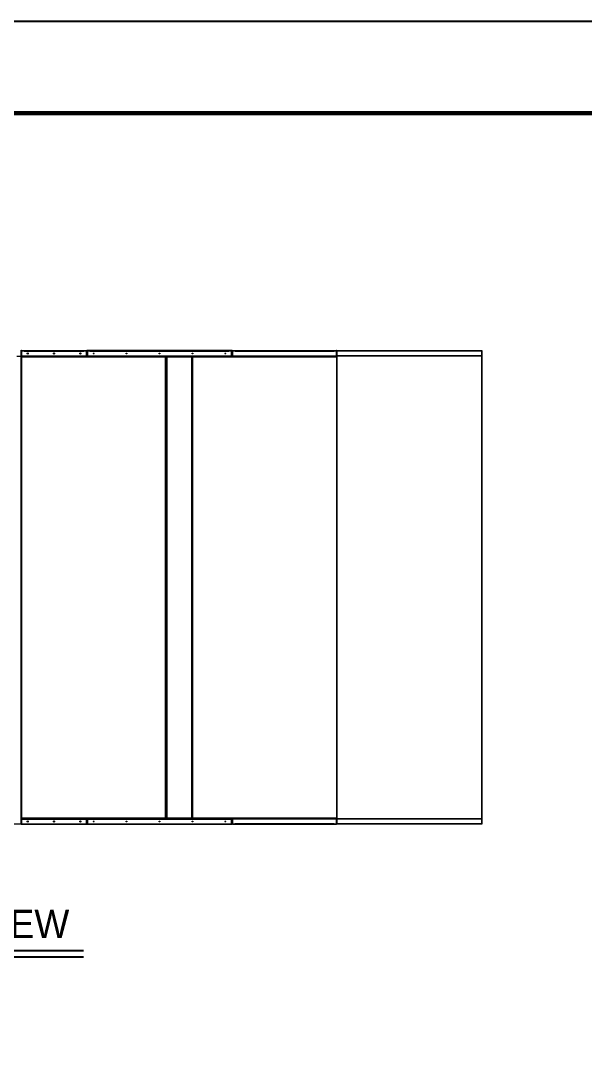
# Model space of a CAD drawing. Header units: millimetres. Extents: x -17070 to 42347, y -291348 to 30072.
# Drawn here: x 26033 to 30317, y 22094 to 30072 of the extents above; entities that cross this region are included whole.
import ezdxf
from ezdxf.enums import TextEntityAlignment as Align

# ---------------------------------------------------------------- set-up
doc = ezdxf.new("R2010")
doc.units = ezdxf.units.MM
for name, color, linetype in [('냉각탑_box', 1, 'Continuous'), ('냉각탑_form', 1, 'Continuous'), ('냉각탑_text', 3, 'Continuous')]:
    doc.layers.add(name, color=color, linetype=linetype)
doc.styles.add('돋움', font='Dotum.ttf')

# ---------------------------------------------------------------- blocks, each defined once
blk = doc.blocks.new('4')
at = {"color": 7, "lineweight": 20, "ltscale": 0.015372}
blk.add_line((26001.5, 27524.5), (26038.4, 27524.5), dxfattribs=at)
at = {"lineweight": 20}
for p, q in [((26029.8, 27568.5), (28432, 27568.5)), ((28430.5, 27568.5), (28432, 23968.5)), ((28432, 27568.5), (28433.1, 27568.5)), ((28433.1, 27568.5), (29533.1, 27568.5)), ((28433.1, 27567.3), (28433.1, 27568.5)), ((28433.1, 27565.5), (29530.1, 27565.5)), ((28433.1, 27529.5), (29530.1, 27529.5)), ((28433.1, 27526.5), (29530.1, 27526.5)), ((29530.1, 27568.5), (29530.1, 23968.5)), ((29533.1, 27568.5), (29533.1, 23968.5)), ((28432, 23968.5), (23033.3, 23968.5)), ((29530.1, 24010.5), (28433.1, 24010.5)), ((29530.1, 24007.5), (28433.1, 24007.5)), ((29530.1, 23971.5), (28433.1, 23971.5)), ((28433.1, 23968.5), (28433.1, 23969.7)), ((29533.1, 23968.5), (28433.1, 23968.5))]:
    blk.add_line(p, q, dxfattribs=at)
at = {"color": 7, "lineweight": 20, "ltscale": 0.015833}
for p, q in [((26033.1, 27529.3), (26033.1, 27567.3)), ((26033.1, 24007.7), (26033.1, 23969.7))]:
    blk.add_line(p, q, dxfattribs=at)
at = {"color": 7, "lineweight": 20, "ltscale": 0.001083}
for p, q in [((26035.1, 27567.3), (26037.7, 27567.3)), ((28433.1, 27567.3), (28430.5, 27567.3)), ((28433.1, 23969.7), (23033.3, 23969.7))]:
    blk.add_line(p, q, dxfattribs=at)
at = {"color": 7, "lineweight": 20, "ltscale": 0.00172}
blk.add_line((26035.1, 27563.1), (26035.1, 27567.3), dxfattribs=at)
at = {"color": 7, "lineweight": 20, "ltscale": 0.014667}
for p, q in [((26035.1, 27563.1), (26035.1, 27527.9)), ((26037.1, 27527.9), (26037.1, 27563.1)), ((26531.1, 27527.9), (26531.1, 27563.1)), ((26533.1, 27563.1), (26533.1, 27527.9)), ((26535.1, 27563.1), (26535.1, 27527.9)), ((26537.1, 27527.9), (26537.1, 27563.1)), ((27633.1, 27527.9), (27633.1, 27563.1)), ((27635.1, 27563.1), (27635.1, 27527.9)), ((27637.1, 27563.1), (27637.1, 27527.9)), ((27639.1, 27527.9), (27639.1, 27563.1)), ((28431.1, 27527.9), (28431.1, 27563.1)), ((28433.1, 27563.1), (28433.1, 27527.9)), ((26035.1, 23971.9), (26035.1, 24007.1)), ((26037.1, 24007.1), (26037.1, 23971.9)), ((26531.1, 24007.1), (26531.1, 23971.9)), ((26533.1, 23971.9), (26533.1, 24007.1)), ((26535.1, 23971.9), (26535.1, 24007.1)), ((26537.1, 24007.1), (26537.1, 23971.9)), ((27633.1, 24007.1), (27633.1, 23971.9)), ((27635.1, 23971.9), (27635.1, 24007.1)), ((27637.1, 23973.9), (27637.1, 24009.1)), ((27639.1, 24009.1), (27639.1, 23973.9)), ((28431.1, 24009.1), (28431.1, 23973.9)), ((28433.1, 23973.9), (28433.1, 24009.1))]:
    blk.add_line(p, q, dxfattribs=at)
at = {"color": 7, "lineweight": 20, "ltscale": 0.001387}
blk.add_line((26035.1, 27524.5), (26035.1, 27527.8), dxfattribs=at)
at = {"color": 7, "lineweight": 20, "ltscale": 0.000448698}
for p, q in [((26036.4, 27525.2), (26037.1, 27526)), ((26531.7, 27525.2), (26531.1, 27526)), ((26536.4, 27525.2), (26537.1, 27526)), ((27633.7, 27525.2), (27633.1, 27526)), ((27638.4, 27525.2), (27639.1, 27526)), ((28431.7, 27525.2), (28431.1, 27526)), ((26036.4, 24009.8), (26037.1, 24008.9)), ((26531.7, 24009.8), (26531.1, 24008.9)), ((26536.4, 24009.8), (26537.1, 24008.9)), ((27633.7, 24009.8), (27633.1, 24008.9))]:
    blk.add_line(p, q, dxfattribs=at)
at = {"color": 7, "lineweight": 20, "ltscale": 0.001002}
for p, q in [((26037.1, 27525.5), (26037.1, 27527.9)), ((26531.1, 27525.5), (26531.1, 27527.9)), ((26537.1, 27525.5), (26537.1, 27527.9)), ((27633.1, 27525.5), (27633.1, 27527.9)), ((27639.1, 27525.5), (27639.1, 27527.9)), ((28431.1, 27525.5), (28431.1, 27527.9)), ((26037.1, 24009.5), (26037.1, 24007.1)), ((26531.1, 24009.5), (26531.1, 24007.1)), ((26537.1, 24009.5), (26537.1, 24007.1)), ((27633.1, 24009.5), (27633.1, 24007.1)), ((27639.1, 24011.5), (27639.1, 24009.1)), ((28431.1, 24011.5), (28431.1, 24009.1))]:
    blk.add_line(p, q, dxfattribs=at)
at = {"color": 7, "lineweight": 20, "ltscale": 0.000375}
for p, q in [((26038, 27527.9), (26037.1, 27527.9)), ((26038, 27527.9), (26037.1, 27527.9)), ((26530.2, 27527.9), (26531.1, 27527.9)), ((26530.2, 27527.9), (26531.1, 27527.9)), ((26538, 27527.9), (26537.1, 27527.9)), ((26538, 27527.9), (26537.1, 27527.9)), ((27632.2, 27527.9), (27633.1, 27527.9)), ((27632.2, 27527.9), (27633.1, 27527.9)), ((27640, 27527.9), (27639.1, 27527.9)), ((27640, 27527.9), (27639.1, 27527.9)), ((28430.2, 27527.9), (28431.1, 27527.9)), ((28430.2, 27527.9), (28431.1, 27527.9)), ((26038, 27522.5), (26037.1, 27522.5)), ((27132.2, 27522.5), (27133.1, 27522.5)), ((27140, 27522.5), (27139.1, 27522.5)), ((27328.2, 27522.5), (27329.1, 27522.5)), ((27336, 27522.5), (27335.1, 27522.5)), ((28430.2, 27522.5), (28431.1, 27522.5)), ((27136.4, 26371.6), (27136.4, 26372.5)), ((27136.4, 26337.4), (27136.4, 26336.5)), ((27136.4, 25199.6), (27136.4, 25200.5)), ((27136.4, 25165.4), (27136.4, 25164.5)), ((26038, 24010.5), (26037.1, 24010.5)), ((26038, 24007.1), (26037.1, 24007.1)), ((26530.2, 24007.1), (26531.1, 24007.1)), ((26538, 24007.1), (26537.1, 24007.1)), ((27132.2, 24010.5), (27133.1, 24010.5)), ((27140, 24010.5), (27139.1, 24010.5)), ((27328.2, 24010.5), (27329.1, 24010.5)), ((27336, 24010.5), (27335.1, 24010.5)), ((27632.2, 24007.1), (27633.1, 24007.1)), ((27640, 24009.1), (27639.1, 24009.1)), ((28430.2, 24009.1), (28431.1, 24009.1))]:
    blk.add_line(p, q, dxfattribs=at)
at = {"color": 7, "lineweight": 20, "ltscale": 0.000873136}
blk.add_line((26037.7, 27566.4), (26037.7, 27568.5), dxfattribs=at)
at = {"color": 7, "lineweight": 20, "ltscale": 0.015146}
blk.add_line((26037.7, 27564.2), (26037.7, 27527.9), dxfattribs=at)
at = {"color": 7, "lineweight": 20, "ltscale": 4.00539e-05}
blk.add_line((26037.7, 27524.6), (26037.7, 27524.5), dxfattribs=at)
at = {"color": 7, "lineweight": 20, "ltscale": 0.007958}
for p, q in [((26038, 27564.5), (26057.1, 27564.5)), ((26511.1, 27564.5), (26530.2, 27564.5)), ((26538, 27564.5), (26557.1, 27564.5)), ((27613.1, 27564.5), (27632.2, 27564.5)), ((27640, 27564.5), (27659.1, 27564.5)), ((28411.1, 27564.5), (28430.2, 27564.5)), ((26038, 23970.5), (26057.1, 23970.5)), ((26511.1, 23970.5), (26530.2, 23970.5)), ((26538, 23970.5), (26557.1, 23970.5)), ((27613.1, 23970.5), (27632.2, 23970.5)), ((27640, 23972.5), (27659.1, 23972.5)), ((28411.1, 23972.5), (28430.2, 23972.5))]:
    blk.add_line(p, q, dxfattribs=at)
at = {"color": 7, "lineweight": 20, "ltscale": 0.01525}
for p, q in [((26038, 27564.5), (26038, 27527.9)), ((26530.2, 27527.9), (26530.2, 27564.5)), ((26538, 27564.5), (26538, 27527.9)), ((27632.2, 27527.9), (27632.2, 27564.5)), ((27640, 27564.5), (27640, 27527.9)), ((28430.2, 27527.9), (28430.2, 27564.5)), ((26038, 23970.5), (26038, 24007.1)), ((26530.2, 24007.1), (26530.2, 23970.5)), ((26538, 23970.5), (26538, 24007.1)), ((27632.2, 24007.1), (27632.2, 23970.5)), ((27640, 23972.5), (27640, 24009.1)), ((28430.2, 24009.1), (28430.2, 23972.5))]:
    blk.add_line(p, q, dxfattribs=at)
at = {"color": 7, "lineweight": 20, "ltscale": 0.205083}
for p, q in [((26038, 27527.9), (26530.2, 27527.9)), ((26038, 24007.1), (26530.2, 24007.1))]:
    blk.add_line(p, q, dxfattribs=at)
at = {"color": 7, "lineweight": 20, "ltscale": 0.006917}
for p, q in [((26038.5, 27566.5), (26055.1, 27566.5)), ((26038.5, 27564.5), (26055.1, 27564.5)), ((26513.1, 27566.5), (26529.7, 27566.5)), ((26513.1, 27564.5), (26529.7, 27564.5)), ((26555.1, 27566.5), (26538.5, 27566.5)), ((26555.1, 27564.5), (26538.5, 27564.5)), ((27615.1, 27566.5), (27631.7, 27566.5)), ((27615.1, 27564.5), (27631.7, 27564.5)), ((27640.5, 27566.5), (27657.1, 27566.5)), ((27640.5, 27564.5), (27657.1, 27564.5)), ((28413.1, 27566.5), (28429.7, 27566.5)), ((28413.1, 27564.5), (28429.7, 27564.5)), ((26038.5, 23968.5), (26055.1, 23968.5)), ((26513.1, 23968.5), (26529.7, 23968.5)), ((26555.1, 23968.5), (26538.5, 23968.5)), ((27615.1, 23968.5), (27631.7, 23968.5)), ((27640.5, 23970.5), (27657.1, 23970.5)), ((28413.1, 23970.5), (28429.7, 23970.5))]:
    blk.add_line(p, q, dxfattribs=at)
at = {"color": 7, "lineweight": 20, "ltscale": 0.204667}
for p, q in [((26038.5, 27524.5), (26529.7, 27524.5)), ((26038.5, 24010.5), (26529.7, 24010.5))]:
    blk.add_line(p, q, dxfattribs=at)
at = {"color": 7, "lineweight": 20, "ltscale": 0.000833333}
for p, q in [((26055.1, 27566.5), (26055.1, 27564.5)), ((26349, 27524.5), (26349, 27522.5)), ((26405, 27522.5), (26405, 27524.5)), ((26511.1, 27566.5), (26511.1, 27564.5)), ((26511.1, 27566.5), (26511.1, 27564.5)), ((26513.1, 27566.5), (26513.1, 27564.5)), ((26555.1, 27566.5), (26555.1, 27564.5)), ((26998.9, 27524.5), (26998.9, 27522.5)), ((27002.1, 27522.5), (27002.1, 27524.5)), ((27613.1, 27566.5), (27613.1, 27564.5)), ((27613.1, 27566.5), (27613.1, 27564.5)), ((27615.1, 27566.5), (27615.1, 27564.5)), ((27657.1, 27566.5), (27657.1, 27564.5)), ((28375.4, 27524.5), (28375.4, 27522.5)), ((28411.1, 27566.5), (28411.1, 27564.5)), ((28411.1, 27566.5), (28411.1, 27564.5)), ((28413.1, 27566.5), (28413.1, 27564.5)), ((27330.5, 27522.8), (27330.5, 27520.8)), ((27135.1, 27278.5), (27137.1, 27278.5)), ((27135.1, 27251.9), (27137.1, 27251.9)), ((27137.1, 27250.5), (27135.1, 27250.5)), ((27135.1, 27250.5), (27137.1, 27250.5)), ((27137.1, 27248.5), (27135.1, 27248.5)), ((27137.1, 27247.1), (27135.1, 27247.1)), ((27331.1, 27278.5), (27333.1, 27278.5)), ((27331.1, 27251.9), (27333.1, 27251.9)), ((27333.1, 27250.5), (27331.1, 27250.5)), ((27333.1, 27248.5), (27331.1, 27248.5)), ((27333.1, 27247.4), (27331.1, 27247.4)), ((27333.1, 27244.6), (27331.1, 27244.6)), ((27331.1, 27242.6), (27333.1, 27242.6)), ((27331.1, 27241), (27333.1, 27241)), ((27333.1, 27239.8), (27331.1, 27239.8)), ((27135.1, 26633.9), (27137.1, 26633.9)), ((27137.1, 26632.5), (27135.1, 26632.5)), ((27137.1, 26630.5), (27135.1, 26630.5)), ((27135.1, 26628.5), (27137.1, 26628.5)), ((27135.1, 26626.5), (27137.1, 26626.5)), ((27137.1, 26625.1), (27135.1, 26625.1)), ((27137.1, 26598.5), (27135.1, 26598.5)), ((27331.1, 26645.8), (27333.1, 26645.8)), ((27331.1, 26628.5), (27333.1, 26628.5)), ((27331.1, 26626.5), (27333.1, 26626.5)), ((27333.1, 26625.1), (27331.1, 26625.1)), ((27333.1, 26598.5), (27331.1, 26598.5)), ((27135.1, 26415.5), (27137.1, 26415.5)), ((27331.1, 26415.5), (27333.1, 26415.5)), ((27137.1, 26378.9), (27135.1, 26378.9)), ((27137.1, 26377.5), (27135.1, 26377.5)), ((27137.1, 26334.5), (27135.1, 26334.5)), ((27137.1, 26332.9), (27135.1, 26332.9)), ((27137.1, 26330.9), (27135.1, 26330.9)), ((27137.1, 26327.5), (27135.1, 26327.5)), ((27333.1, 26378.9), (27331.1, 26378.9)), ((27333.1, 26377.5), (27331.1, 26377.5)), ((27333.1, 26374.5), (27331.1, 26374.5)), ((27333.1, 26372.5), (27331.1, 26372.5)), ((27333.1, 26371.6), (27331.1, 26371.6)), ((27331.1, 26337.4), (27333.1, 26337.4)), ((27333.1, 26336.5), (27331.1, 26336.5)), ((27333.1, 26334.5), (27331.1, 26334.5)), ((27333.1, 26334.5), (27331.1, 26334.5)), ((27333.1, 26332.9), (27331.1, 26332.9)), ((27333.1, 26330.9), (27331.1, 26330.9)), ((27333.1, 26327.5), (27331.1, 26327.5)), ((27135.1, 26326.1), (27137.1, 26326.1)), ((27137.1, 26289.5), (27135.1, 26289.5)), ((27331.1, 26326.1), (27333.1, 26326.1)), ((27333.1, 26289.5), (27331.1, 26289.5)), ((27135.1, 26106.5), (27137.1, 26106.5)), ((27331.1, 26106.5), (27333.1, 26106.5)), ((27135.1, 26079.9), (27137.1, 26079.9)), ((27135.1, 26078.5), (27137.1, 26078.5)), ((27137.1, 26078.5), (27135.1, 26078.5)), ((27137.1, 26076.5), (27135.1, 26076.5)), ((27137.1, 26075.1), (27135.1, 26075.1)), ((27331.1, 26079.9), (27333.1, 26079.9)), ((27333.1, 26078.5), (27331.1, 26078.5)), ((27333.1, 26076.6), (27331.1, 26076.6)), ((27333.1, 26076.5), (27331.1, 26076.5)), ((27331.1, 26074.6), (27333.1, 26074.6)), ((27331.1, 26073), (27333.1, 26073)), ((27333.1, 26071.8), (27331.1, 26071.8)), ((27135.1, 25461.9), (27137.1, 25461.9)), ((27137.1, 25460.5), (27135.1, 25460.5)), ((27137.1, 25458.5), (27135.1, 25458.5)), ((27135.1, 25456.5), (27137.1, 25456.5)), ((27135.1, 25454.5), (27137.1, 25454.5)), ((27137.1, 25453.1), (27135.1, 25453.1)), ((27331.1, 25477.8), (27333.1, 25477.8)), ((27333.1, 25457.8), (27331.1, 25457.8)), ((27331.1, 25456.5), (27333.1, 25456.5)), ((27331.1, 25454.5), (27333.1, 25454.5)), ((27333.1, 25453.1), (27331.1, 25453.1)), ((27137.1, 25426.5), (27135.1, 25426.5)), ((27333.1, 25426.5), (27331.1, 25426.5)), ((27135.1, 25243.5), (27137.1, 25243.5)), ((27331.1, 25243.5), (27333.1, 25243.5)), ((27137.1, 25206.9), (27135.1, 25206.9)), ((27137.1, 25205.5), (27135.1, 25205.5)), ((27137.1, 25162.5), (27135.1, 25162.5)), ((27137.1, 25160.9), (27135.1, 25160.9)), ((27137.1, 25158.9), (27135.1, 25158.9)), ((27137.1, 25155.5), (27135.1, 25155.5)), ((27135.1, 25154.1), (27137.1, 25154.1)), ((27333.1, 25206.9), (27331.1, 25206.9)), ((27333.1, 25205.5), (27331.1, 25205.5)), ((27333.1, 25202.5), (27331.1, 25202.5)), ((27333.1, 25200.5), (27331.1, 25200.5)), ((27333.1, 25199.6), (27331.1, 25199.6)), ((27331.1, 25165.4), (27333.1, 25165.4)), ((27333.1, 25164.5), (27331.1, 25164.5)), ((27333.1, 25162.5), (27331.1, 25162.5)), ((27333.1, 25162.5), (27331.1, 25162.5)), ((27333.1, 25160.9), (27331.1, 25160.9)), ((27333.1, 25158.9), (27331.1, 25158.9)), ((27333.1, 25155.5), (27331.1, 25155.5)), ((27331.1, 25154.1), (27333.1, 25154.1)), ((27137.1, 25117.5), (27135.1, 25117.5)), ((27333.1, 25117.5), (27331.1, 25117.5)), ((27135.1, 24934.5), (27137.1, 24934.5)), ((27135.1, 24907.9), (27137.1, 24907.9)), ((27135.1, 24906.5), (27137.1, 24906.5)), ((27137.1, 24906.5), (27135.1, 24906.5)), ((27137.1, 24904.5), (27135.1, 24904.5)), ((27137.1, 24903.1), (27135.1, 24903.1)), ((27331.1, 24934.5), (27333.1, 24934.5)), ((27331.1, 24907.9), (27333.1, 24907.9)), ((27333.1, 24907.6), (27331.1, 24907.6)), ((27333.1, 24906.5), (27331.1, 24906.5)), ((27333.1, 24904.5), (27331.1, 24904.5)), ((27331.1, 24904), (27333.1, 24904)), ((27333.1, 24902.8), (27331.1, 24902.8)), ((27135.1, 24289.9), (27137.1, 24289.9)), ((27137.1, 24288.5), (27135.1, 24288.5)), ((27137.1, 24286.5), (27135.1, 24286.5)), ((27135.1, 24284.5), (27137.1, 24284.5)), ((27135.1, 24282.5), (27137.1, 24282.5)), ((27137.1, 24281.1), (27135.1, 24281.1)), ((27137.1, 24254.5), (27135.1, 24254.5)), ((27331.1, 24308.8), (27333.1, 24308.8)), ((27333.1, 24288.8), (27331.1, 24288.8)), ((27331.1, 24284.5), (27333.1, 24284.5)), ((27331.1, 24282.5), (27333.1, 24282.5)), ((27333.1, 24281.1), (27331.1, 24281.1)), ((27333.1, 24254.5), (27331.1, 24254.5)), ((27137.1, 24015.9), (27135.1, 24015.9)), ((27331.1, 24015.5), (27333.1, 24015.5)), ((26055.1, 23968.5), (26055.1, 23970.5)), ((26511.1, 23968.5), (26511.1, 23970.5)), ((26511.1, 23968.5), (26511.1, 23970.5)), ((26513.1, 23968.5), (26513.1, 23970.5)), ((26555.1, 23968.5), (26555.1, 23970.5)), ((27137.1, 24012.5), (27135.1, 24012.5)), ((27613.1, 23968.5), (27613.1, 23970.5)), ((27613.1, 23968.5), (27613.1, 23970.5)), ((27615.1, 23968.5), (27615.1, 23970.5)), ((27657.1, 23970.5), (27657.1, 23972.5)), ((28411.1, 23970.5), (28411.1, 23972.5)), ((28411.1, 23970.5), (28411.1, 23972.5)), ((28413.1, 23970.5), (28413.1, 23972.5))]:
    blk.add_line(p, q, dxfattribs=at)
at = {"color": 7, "lineweight": 20, "ltscale": 0.000834351}
blk.add_line((26055.1, 27565.3), (26057.1, 27565.3), dxfattribs=at)
at = {"color": 7, "lineweight": 20, "ltscale": 0.000834357}
blk.add_line((26055.1, 27564.5), (26057.1, 27564.5), dxfattribs=at)
at = {"color": 7, "lineweight": 20, "ltscale": 0.189167}
for p, q in [((26057.1, 27566.5), (26511.1, 27566.5)), ((26057.1, 27566.5), (26511.1, 27566.5)), ((26057.1, 27563.1), (26511.1, 27563.1)), ((26057.1, 23971.9), (26511.1, 23971.9)), ((26057.1, 23968.5), (26511.1, 23968.5))]:
    blk.add_line(p, q, dxfattribs=at)
at = {"color": 7, "lineweight": 20, "ltscale": 0.001417}
for p, q in [((26057.1, 27566.5), (26057.1, 27563.1)), ((26557.1, 27566.5), (26557.1, 27563.1)), ((27659.1, 27566.5), (27659.1, 27563.1)), ((26057.1, 23968.5), (26057.1, 23971.9)), ((26557.1, 23968.5), (26557.1, 23971.9)), ((27659.1, 23970.5), (27659.1, 23973.9))]:
    blk.add_line(p, q, dxfattribs=at)
at = {"color": 7, "lineweight": 20, "ltscale": 0.000583333}
for p, q in [((26057.1, 27564.5), (26057.1, 27563.1)), ((26511.1, 27563.1), (26511.1, 27564.5)), ((26557.1, 27564.5), (26557.1, 27563.1)), ((27613.1, 27563.1), (27613.1, 27564.5)), ((27659.1, 27564.5), (27659.1, 27563.1)), ((28411.1, 27563.1), (28411.1, 27564.5)), ((26057.1, 23970.5), (26057.1, 23971.9)), ((26511.1, 23971.9), (26511.1, 23970.5)), ((26557.1, 23970.5), (26557.1, 23971.9)), ((27613.1, 23971.9), (27613.1, 23970.5)), ((27659.1, 23972.5), (27659.1, 23973.9)), ((28411.1, 23973.9), (28411.1, 23972.5))]:
    blk.add_line(p, q, dxfattribs=at)
at = {"color": 7, "lineweight": 20, "ltscale": 0.000708333}
blk.add_line((26450.5, 27524.5), (26450.5, 27522.8), dxfattribs=at)
at = {"color": 7, "lineweight": 20, "ltscale": 0.000832315}
blk.add_line((26511.1, 27565.3), (26513.1, 27565.3), dxfattribs=at)
at = {"color": 7, "lineweight": 20, "ltscale": 0.00083231}
blk.add_line((26511.1, 27564.5), (26513.1, 27564.5), dxfattribs=at)
at = {"color": 7, "lineweight": 20, "ltscale": 0.003628}
blk.add_line((26529.7, 27524.5), (26538.4, 27524.5), dxfattribs=at)
at = {"color": 7, "lineweight": 20, "ltscale": 0.015212}
for p, q in [((26530.2, 27564.4), (26530.2, 27527.9)), ((27632.2, 27564.4), (27632.2, 27527.9)), ((28430.2, 27564.4), (28430.2, 27527.9)), ((26530.2, 23970.6), (26530.2, 24007.1)), ((27632.2, 23970.6), (27632.2, 24007.1)), ((28430.2, 23972.6), (28430.2, 24009.1))]:
    blk.add_line(p, q, dxfattribs=at)
at = {"color": 7, "lineweight": 20, "ltscale": 0.001506}
blk.add_line((26532.3, 27565.3), (26535.9, 27565.3), dxfattribs=at)
at = {"color": 7, "lineweight": 20, "ltscale": 0.459167}
blk.add_line((27636.1, 27568.5), (26534.1, 27568.5), dxfattribs=at)
at = {"color": 7, "lineweight": 20, "ltscale": 0.000374999}
for p, q in [((26538, 27561.1), (26537.1, 27561.1)), ((26538, 23973.9), (26537.1, 23973.9))]:
    blk.add_line(p, q, dxfattribs=at)
at = {"color": 7, "lineweight": 20, "ltscale": 0.000375519}
blk.add_line((26538, 27527.9), (26537.1, 27527.9), dxfattribs=at)
at = {"color": 7, "lineweight": 20, "ltscale": 0.455917}
for p, q in [((26538, 27527.9), (27632.2, 27527.9)), ((26038, 27522.5), (27132.2, 27522.5)), ((27336, 27522.5), (28430.2, 27522.5)), ((27132.2, 24010.5), (26038, 24010.5)), ((26538, 24007.1), (27632.2, 24007.1))]:
    blk.add_line(p, q, dxfattribs=at)
at = {"color": 7, "lineweight": 20, "ltscale": 0.4555}
for p, q in [((26538.5, 27524.5), (27631.7, 27524.5)), ((26038.5, 27519.1), (27131.7, 27519.1)), ((27336.5, 27519.1), (28429.7, 27519.1)), ((27131.7, 24013.9), (26038.5, 24013.9)), ((28429.7, 24013.9), (27336.5, 24013.9)), ((26538.5, 24010.5), (27631.7, 24010.5))]:
    blk.add_line(p, q, dxfattribs=at)
at = {"color": 7, "lineweight": 20, "ltscale": 0.000833847}
blk.add_line((26555.1, 27565.3), (26557.1, 27565.3), dxfattribs=at)
at = {"color": 7, "lineweight": 20, "ltscale": 0.000833853}
blk.add_line((26555.1, 27564.5), (26557.1, 27564.5), dxfattribs=at)
at = {"color": 7, "lineweight": 20, "ltscale": 0.44}
for p, q in [((26557.1, 27566.5), (27613.1, 27566.5)), ((26557.1, 27563.1), (27613.1, 27563.1)), ((26557.1, 23971.9), (27613.1, 23971.9)), ((26557.1, 23968.5), (27613.1, 23968.5))]:
    blk.add_line(p, q, dxfattribs=at)
at = {"color": 7, "lineweight": 20, "ltscale": 0.037104}
blk.add_line((26646.1, 27566.5), (26557.1, 27566.5), dxfattribs=at)
at = {"color": 7, "lineweight": 20, "ltscale": 0.004146}
blk.add_line((26646.1, 27566.5), (26656.1, 27566.5), dxfattribs=at)
at = {"color": 7, "lineweight": 20, "ltscale": 0.004167}
blk.add_line((26656.1, 27566.5), (26666.1, 27566.5), dxfattribs=at)
at = {"color": 7, "lineweight": 20, "ltscale": 0.394604}
blk.add_line((27613.1, 27566.5), (26666, 27566.5), dxfattribs=at)
at = {"color": 7, "lineweight": 20, "ltscale": 0.000414929}
for p, q in [((27328.5, 27523.5), (27328.5, 27524.5)), ((26037.1, 27521.5), (26037.1, 27522.5)), ((27133.1, 27521.5), (27133.1, 27522.5)), ((27139.1, 27521.5), (27139.1, 27522.5)), ((27329.1, 27521.5), (27329.1, 27522.5)), ((27335.1, 27521.5), (27335.1, 27522.5)), ((28431.1, 27521.5), (28431.1, 27522.5)), ((26037.1, 24011.5), (26037.1, 24010.5)), ((27133.1, 24011.5), (27133.1, 24010.5)), ((27139.1, 24011.5), (27139.1, 24010.5)), ((27329.1, 24011.5), (27329.1, 24010.5)), ((27335.1, 24011.5), (27335.1, 24010.5))]:
    blk.add_line(p, q, dxfattribs=at)
at = {"color": 7, "lineweight": 20, "ltscale": 0.000832819}
blk.add_line((27613.1, 27565.3), (27615.1, 27565.3), dxfattribs=at)
at = {"color": 7, "lineweight": 20, "ltscale": 0.000832814}
blk.add_line((27613.1, 27564.5), (27615.1, 27564.5), dxfattribs=at)
at = {"color": 7, "lineweight": 20, "ltscale": 0.000375001}
for p, q in [((27633.1, 27561.1), (27632.2, 27561.1)), ((27633.1, 23973.9), (27632.2, 23973.9))]:
    blk.add_line(p, q, dxfattribs=at)
at = {"color": 7, "lineweight": 20, "ltscale": 0.000374481}
blk.add_line((27633.1, 27527.9), (27632.2, 27527.9), dxfattribs=at)
at = {"color": 7, "lineweight": 20, "ltscale": 0.001508}
blk.add_line((27634.3, 27565.3), (27637.9, 27565.3), dxfattribs=at)
at = {"color": 7, "lineweight": 20, "ltscale": 0.32925}
for p, q in [((27640, 27527.9), (28430.2, 27527.9)), ((27640, 24009.1), (28430.2, 24009.1))]:
    blk.add_line(p, q, dxfattribs=at)
at = {"color": 7, "lineweight": 20, "ltscale": 0.328833}
blk.add_line((27640.5, 27524.5), (28429.7, 27524.5), dxfattribs=at)
at = {"color": 7, "lineweight": 20, "ltscale": 0.000833959}
blk.add_line((27657.1, 27565.3), (27659.1, 27565.3), dxfattribs=at)
at = {"color": 7, "lineweight": 20, "ltscale": 0.000833964}
blk.add_line((27657.1, 27564.5), (27659.1, 27564.5), dxfattribs=at)
at = {"color": 7, "lineweight": 20, "ltscale": 0.000832956}
blk.add_line((27658.4, 27522.5), (27658.4, 27524.5), dxfattribs=at)
at = {"color": 7, "lineweight": 20, "ltscale": 0.313333}
for p, q in [((27659.1, 27566.5), (28411.1, 27566.5)), ((27659.1, 27563.1), (28411.1, 27563.1)), ((27659.1, 23973.9), (28411.1, 23973.9)), ((27659.1, 23970.5), (28411.1, 23970.5))]:
    blk.add_line(p, q, dxfattribs=at)
at = {"color": 7, "lineweight": 20, "ltscale": 0.000832693}
blk.add_line((28411.1, 27565.3), (28413.1, 27565.3), dxfattribs=at)
at = {"color": 7, "lineweight": 20, "ltscale": 0.000832687}
blk.add_line((28411.1, 27564.5), (28413.1, 27564.5), dxfattribs=at)
at = {"color": 7, "lineweight": 20, "ltscale": 0.000872667}
blk.add_line((28430.5, 27566.4), (28430.5, 27568.5), dxfattribs=at)
at = {"color": 7, "lineweight": 20, "ltscale": 0.015148}
blk.add_line((28430.5, 27564.2), (28430.5, 27527.9), dxfattribs=at)
at = {"color": 7, "lineweight": 20, "ltscale": 0.000873628}
blk.add_line((28430.5, 27524.6), (28430.5, 27522.5), dxfattribs=at)
at = {"color": 7, "lineweight": 20, "ltscale": 0.001669}
blk.add_line((28433.1, 27567.3), (28433.1, 27563.3), dxfattribs=at)
at = {"color": 7, "lineweight": 20, "ltscale": 0.002879}
blk.add_line((28433.1, 27527.7), (28433.1, 27520.8), dxfattribs=at)
at = {"color": 7, "lineweight": 20, "ltscale": 0.000562932}
for p, q in [((26036.4, 27520.8), (26035.1, 27520.8)), ((27133.7, 27520.8), (27135.1, 27520.8)), ((27138.4, 27520.8), (27137.1, 27520.8)), ((27329.1, 27522.8), (27330.5, 27522.8)), ((27329.7, 27520.8), (27331.1, 27520.8)), ((27334.4, 27520.8), (27333.1, 27520.8)), ((28431.7, 27520.8), (28433.1, 27520.8)), ((26036.4, 24012.2), (26035.1, 24012.2)), ((27133.7, 24012.2), (27135.1, 24012.2)), ((27138.4, 24012.2), (27137.1, 24012.2)), ((27329.7, 24012.2), (27331.1, 24012.2)), ((27334.4, 24012.2), (27333.1, 24012.2)), ((28431.7, 24012.2), (28433.1, 24012.2))]:
    blk.add_line(p, q, dxfattribs=at)
at = {"color": 7, "lineweight": 20}
for p, q in [((26035.1, 24012.2), (26035.1, 27520.8)), ((26038.5, 24013.9), (26038.5, 27519.1)), ((27131.7, 24013.9), (27131.7, 27519.1)), ((27135.1, 24012.2), (27135.1, 27520.8)), ((27137.1, 27520.8), (27137.1, 24012.2)), ((27140.5, 27519.1), (27140.5, 24013.9)), ((27327.7, 27519.1), (27327.7, 24013.9)), ((27331.1, 27520.8), (27331.1, 24012.2)), ((27333.1, 27520.8), (27333.1, 24012.2)), ((27336.5, 27519.1), (27336.5, 24013.9)), ((28429.7, 27519.1), (28429.7, 24013.9)), ((28433.1, 27520.8), (28433.1, 24012.2))]:
    blk.add_line(p, q, dxfattribs=at)
at = {"color": 7, "lineweight": 20, "ltscale": 0.000502197}
for p, q in [((26036.4, 27520.8), (26037.6, 27520.8)), ((27133.7, 27520.8), (27132.5, 27520.8)), ((27138.4, 27520.8), (27139.6, 27520.8)), ((27329.1, 27522.8), (27327.9, 27522.8)), ((27329.7, 27520.8), (27328.5, 27520.8)), ((27334.4, 27520.8), (27335.6, 27520.8)), ((28431.7, 27520.8), (28430.5, 27520.8)), ((26036.4, 24012.2), (26037.6, 24012.2)), ((27133.7, 24012.2), (27132.5, 24012.2)), ((27138.4, 24012.2), (27139.6, 24012.2)), ((27329.7, 24012.2), (27328.5, 24012.2))]:
    blk.add_line(p, q, dxfattribs=at)
at = {"color": 7, "lineweight": 20, "ltscale": 0.000293404}
for p, q in [((26037.1, 27521.5), (26037.1, 27520.8)), ((27133.1, 27521.5), (27133.1, 27520.8)), ((27139.1, 27521.5), (27139.1, 27520.8)), ((27328.5, 27523.5), (27328.5, 27522.8)), ((27329.1, 27521.5), (27329.1, 27520.8)), ((27335.1, 27521.5), (27335.1, 27520.8)), ((28431.1, 27521.5), (28431.1, 27520.8)), ((26037.1, 24011.5), (26037.1, 24012.2)), ((27133.1, 24011.5), (27133.1, 24012.2)), ((27139.1, 24011.5), (27139.1, 24012.2)), ((27329.1, 24011.5), (27329.1, 24012.2)), ((27335.1, 24011.5), (27335.1, 24012.2)), ((28431.1, 24011.5), (28431.1, 24012.2))]:
    blk.add_line(p, q, dxfattribs=at)
at = {"color": 7, "lineweight": 20, "ltscale": 0.000199275}
blk.add_line((26448.8, 27522.8), (26448.5, 27522.5), dxfattribs=at)
at = {"color": 7, "lineweight": 20, "ltscale": 0.000369598}
blk.add_line((26448.7, 27523.5), (26449.2, 27522.8), dxfattribs=at)
at = {"color": 7, "lineweight": 20, "ltscale": 0.001228}
blk.add_line((26448.8, 27522.8), (26451.8, 27522.8), dxfattribs=at)
at = {"color": 7, "lineweight": 20, "ltscale": 0.000125566}
blk.add_line((26451.8, 27522.8), (26451.8, 27522.5), dxfattribs=at)
at = {"color": 7, "lineweight": 20, "ltscale": 1.86596e-06}
blk.add_line((26452.3, 27522.8), (26452.3, 27522.8), dxfattribs=at)
at = {"color": 7, "lineweight": 20, "ltscale": 0.00022498}
blk.add_line((26452.3, 27522.8), (26452.9, 27522.8), dxfattribs=at)
at = {"color": 7, "lineweight": 20, "ltscale": 0.0025}
blk.add_line((27133.1, 27521.1), (27139.1, 27521.1), dxfattribs=at)
at = {"color": 7, "lineweight": 20, "ltscale": 0.078417}
for p, q in [((27140, 27522.5), (27328.2, 27522.5)), ((27328.2, 24010.5), (27140, 24010.5))]:
    blk.add_line(p, q, dxfattribs=at)
at = {"color": 7, "lineweight": 20, "ltscale": 0.078}
for p, q in [((27140.5, 27519.1), (27327.7, 27519.1)), ((27327.7, 24013.9), (27140.5, 24013.9))]:
    blk.add_line(p, q, dxfattribs=at)
at = {"color": 7, "lineweight": 20, "ltscale": 0.014417}
for p, q in [((27269.5, 27518.9), (27234.9, 27518.9)), ((27234.9, 24014.1), (27269.5, 24014.1))]:
    blk.add_line(p, q, dxfattribs=at)
at = {"color": 7, "lineweight": 20, "ltscale": 0.001905}
blk.add_line((27335.1, 27521.5), (27330.5, 27521.5), dxfattribs=at)
at = {"color": 7, "lineweight": 20, "ltscale": 0.000414952}
blk.add_line((28432.1, 27521.5), (28431.4, 27520.8), dxfattribs=at)
at = {"color": 7, "lineweight": 20, "ltscale": 5.94511e-06}
blk.add_line((28433.1, 27519.1), (28433.1, 27519.1), dxfattribs=at)
at = {"color": 7, "lineweight": 20, "ltscale": 8.50581e-06}
blk.add_line((28433.1, 27519.1), (28433.1, 27519.1), dxfattribs=at)
at = {"color": 7, "lineweight": 20, "ltscale": 1.00793e-05}
for p, q in [((28433.1, 27519.1), (28433.1, 27519.1)), ((28433.1, 24013.8), (28433.1, 24013.9))]:
    blk.add_line(p, q, dxfattribs=at)
at = {"color": 7, "lineweight": 20, "ltscale": 0.000833717}
for p, q in [((27331.1, 27362.4), (27333.1, 27362.4)), ((27331.1, 27357.2), (27333.1, 27357.2)), ((27331.1, 27284.6), (27333.1, 27284.6)), ((27331.1, 26116.6), (27333.1, 26116.6)), ((27331.1, 24947.6), (27333.1, 24947.6)), ((27331.1, 24184.2), (27333.1, 24184.2)), ((27331.1, 24179), (27333.1, 24179))]:
    blk.add_line(p, q, dxfattribs=at)
at = {"color": 7, "lineweight": 20, "ltscale": 0.000833723}
for p, q in [((27331.1, 26593.8), (27333.1, 26593.8)), ((27331.1, 24935.6), (27333.1, 24935.6))]:
    blk.add_line(p, q, dxfattribs=at)
at = {"color": 7, "lineweight": 20, "ltscale": 0.000542151}
for p, q in [((27136.4, 26374.5), (27135.1, 26374.5)), ((27136.4, 26372.5), (27135.1, 26372.5)), ((27136.4, 26371.6), (27135.1, 26371.6)), ((27135.1, 26337.4), (27136.4, 26337.4)), ((27136.4, 26336.5), (27135.1, 26336.5)), ((27136.4, 26334.5), (27135.1, 26334.5)), ((27136.4, 25202.5), (27135.1, 25202.5)), ((27136.4, 25200.5), (27135.1, 25200.5)), ((27136.4, 25199.6), (27135.1, 25199.6)), ((27135.1, 25165.4), (27136.4, 25165.4)), ((27136.4, 25164.5), (27135.1, 25164.5)), ((27136.4, 25162.5), (27135.1, 25162.5))]:
    blk.add_line(p, q, dxfattribs=at)
at = {"color": 7, "lineweight": 20, "ltscale": 0.000291559}
for p, q in [((27137.1, 26372.5), (27136.4, 26372.5)), ((27137.1, 26336.5), (27136.4, 26336.5)), ((27137.1, 25200.5), (27136.4, 25200.5)), ((27137.1, 25164.5), (27136.4, 25164.5))]:
    blk.add_line(p, q, dxfattribs=at)
at = {"color": 7, "lineweight": 20, "ltscale": 0.01425}
for p, q in [((27136.4, 26337.4), (27136.4, 26371.6)), ((27136.4, 25165.4), (27136.4, 25199.6))]:
    blk.add_line(p, q, dxfattribs=at)
at = {"color": 7, "lineweight": 20, "ltscale": 0.000833304}
blk.add_line((27331.1, 25425.8), (27333.1, 25425.8), dxfattribs=at)
at = {"color": 7, "lineweight": 20, "ltscale": 2.11226e-05}
blk.add_line((28433.1, 24013.8), (28433.1, 24013.9), dxfattribs=at)
at = {"color": 7, "lineweight": 20, "ltscale": 8.50584e-06}
blk.add_line((28433.1, 24013.8), (28433.1, 24013.9), dxfattribs=at)
at = {"color": 7, "lineweight": 20, "ltscale": 5.94551e-06}
blk.add_line((28433.1, 24013.9), (28433.1, 24013.9), dxfattribs=at)
at = {"color": 7, "lineweight": 20, "ltscale": 0.002042}
blk.add_line((26035.1, 24007.3), (26035.1, 24012.2), dxfattribs=at)
at = {"color": 7, "lineweight": 20, "ltscale": 0.000834932}
blk.add_line((26035.1, 23969.7), (26035.1, 23971.7), dxfattribs=at)
at = {"color": 7, "lineweight": 20, "ltscale": 0.000334372}
blk.add_line((26035.1, 23969.7), (26035.9, 23969.7), dxfattribs=at)
at = {"color": 7, "lineweight": 20, "ltscale": 3.82162e-05}
blk.add_line((26037.7, 24010.4), (26037.7, 24010.5), dxfattribs=at)
at = {"color": 7, "lineweight": 20, "ltscale": 0.01475}
blk.add_line((26037.7, 23971.7), (26037.7, 24007.1), dxfattribs=at)
at = {"color": 7, "lineweight": 20, "ltscale": 0.000121692}
blk.add_line((26038, 23971.7), (26037.7, 23971.7), dxfattribs=at)
at = {"color": 7, "lineweight": 20, "ltscale": 0.00039683}
blk.add_line((26037.7, 23971.7), (26037.7, 23970.7), dxfattribs=at)
at = {"color": 7, "lineweight": 20, "ltscale": 0.000370023}
blk.add_line((26531, 23971.7), (26530.2, 23971.7), dxfattribs=at)
at = {"color": 7, "lineweight": 20, "ltscale": 0.000838255}
blk.add_line((26535.1, 23971.7), (26533.1, 23971.7), dxfattribs=at)
at = {"color": 7, "lineweight": 20, "ltscale": 7.29161e-06}
blk.add_line((26538.4, 24010.5), (26538.4, 24010.5), dxfattribs=at)
at = {"color": 7, "lineweight": 20, "ltscale": 0.125586}
blk.add_line((27637.4, 24010.5), (27336, 24010.5), dxfattribs=at)
at = {"color": 7, "lineweight": 20, "ltscale": 0.001175}
blk.add_line((27637.9, 23971.7), (27635.1, 23971.7), dxfattribs=at)
at = {"color": 7, "lineweight": 20, "ltscale": 0.000834358}
blk.add_line((27659.1, 23971.7), (27657.1, 23971.7), dxfattribs=at)
at = {"color": 7, "lineweight": 20, "ltscale": 0.000833334}
blk.add_line((28413.1, 23971.7), (28411.1, 23971.7), dxfattribs=at)
at = {"color": 7, "lineweight": 20, "ltscale": 0.015145}
blk.add_line((28430.5, 23972.7), (28430.5, 24009.1), dxfattribs=at)
at = {"color": 7, "lineweight": 20, "ltscale": 0.000452155}
blk.add_line((28431.7, 24011.8), (28431.1, 24010.9), dxfattribs=at)
at = {"color": 7, "lineweight": 20, "ltscale": 0.000150117}
blk.add_line((28433, 24010.8), (28432.6, 24010.8), dxfattribs=at)
at = {"color": 7, "lineweight": 20, "ltscale": 0.001291}
blk.add_line((28433.1, 24012.2), (28433.1, 24009.1), dxfattribs=at)
at = {"color": 7, "lineweight": 20, "ltscale": 0.001749}
blk.add_line((28433.1, 23973.9), (28433.1, 23969.7), dxfattribs=at)
at = {"color": 7, "lineweight": 20}
for centre, radius in [((26084.1, 27545.5), 4.5), ((26284.1, 27545.5), 4.5), ((26484.1, 27545.5), 4.5), ((26585.1, 27545.5), 3), ((26835.1, 27545.5), 3), ((27085.1, 27545.5), 3), ((27335.1, 27545.5), 3), ((27585.1, 27545.5), 3), ((26084.1, 23989.5), 4.5), ((26284.1, 23989.5), 4.5), ((26484.1, 23989.5), 4.5), ((26585.1, 23989.5), 3), ((26835.1, 23989.5), 3), ((27085.1, 23989.5), 3), ((27335.1, 23989.5), 3), ((27585.1, 23989.5), 3)]:
    blk.add_circle(centre, radius, dxfattribs=at)
for centre, radius, start, end in [((26038.5, 27563.1), 3.4, 90, 180), ((26038.5, 27527.9), 3.4, 180, 270), ((26040.3, 27565.3), 5.2, 142.01407, 157.38029), ((26038.5, 27563.1), 1.4, 110.92489, 180), ((26084.1, 27549.5), 3, 191.40744, 348.58775), ((26284.1, 27549.5), 3, 191.40744, 348.58775), ((26484.1, 27549.5), 3, 191.40744, 348.58775), ((26529.7, 27563.1), 3.4, 0, 90), ((26529.7, 27527.9), 3.4, 270, 0), ((26529.7, 27563.1), 1.4, 0, 69.07522), ((26538.5, 27563.1), 3.4, 90, 180), ((26538.5, 27527.9), 3.4, 180, 270), ((26538.5, 27563.1), 1.4, 110.92489, 180), ((27631.7, 27563.1), 3.4, 0, 90), ((27631.7, 27527.9), 3.4, 270, 0), ((27631.7, 27563.1), 1.4, 0, 69.07522), ((27640.5, 27563.1), 3.4, 90, 180), ((27640.5, 27527.9), 3.4, 180, 270), ((27640.5, 27563.1), 1.4, 110.92489, 180), ((28429.7, 27563.1), 3.4, 0, 90), ((28429.7, 27527.9), 3.4, 270, 0), ((28429.7, 27563.1), 1.4, 0, 69.07522), ((28427.9, 27565.3), 5.2, 22.61971, 37.98593), ((28427.9, 27565.3), 5.2, 0, 0.128), ((26451.9, 27519.5), 5.1, 128.95892, 144.51621), ((26456.2, 27522.6), 3.36, 164.70023, 182.02538), ((27337, 27517.3), 10.4, 144.13871, 150.68172), ((27321.1, 27531.1), 11.5, 311.84253, 314.02788), ((28429.7, 27519.1), 3.4, 89.76553, 90), ((28429.7, 27519.1), 3.4, 29.99998, 65.68426), ((28427.9, 27500.7), 5.2, 359.19744, 0), ((27136.4, 26371.1), 3.4, 78.13887, 90), ((27136.4, 26337.9), 3.4, 270, 281.86113), ((27136.4, 25199.1), 3.4, 78.13887, 90), ((27136.4, 25165.9), 3.4, 270, 281.86113), ((28427.9, 24036.3), 5.2, 0, 2.65182), ((26038.5, 24007.1), 3.4, 90, 180), ((26038.5, 23971.9), 3.4, 180, 270), ((26040.3, 23971.7), 5.2, 202.62002, 217.97819), ((26038.5, 23971.9), 1.4, 180, 249.07511), ((26083.1, 23987.5), 3, 305.72337, 181.54892), ((26529.7, 24007.1), 3.4, 0, 90), ((26529.7, 23971.9), 3.4, 270, 0), ((26529.7, 23971.9), 1.4, 290.92478, 0), ((26538.5, 24007.1), 3.4, 90, 180), ((26538.5, 23971.9), 3.4, 180, 270), ((26538.5, 23971.9), 1.4, 180, 249.07511), ((27631.7, 24007.1), 3.4, 0, 90), ((27631.7, 23971.9), 3.4, 270, 0), ((27631.7, 23971.9), 1.4, 290.92478, 0), ((27633.1, 23987.5), 3, 311.66994, 48.39279), ((27640.5, 24009.1), 3.4, 127.05895, 180), ((27640.5, 23973.9), 3.4, 180, 270), ((27640.5, 23973.9), 1.4, 180, 249.07511), ((28429.7, 23973.9), 3.4, 270, 0), ((28429.7, 23973.9), 1.4, 290.92478, 0), ((28429.7, 24009.1), 3.4, 0, 65.77669), ((28427.9, 23971.7), 5.2, 322.02181, 337.37998), ((28379.1, 24013.9), 54, 356.67697, 358.16376), ((28427.9, 23971.7), 5.2, 359.872, 0)]:
    blk.add_arc(centre, radius, start, end, dxfattribs=at)
for centre, start_param, end_param in [((26450.5, 27521.1), 3.155398, 3.926988), ((26454.8, 27521.1), 3.155404, 3.926988), ((26998.9, 27521.1), 3.152904, 4.287828)]:
    blk.add_ellipse(centre, major_axis=(0, -3.4), ratio=0.766044, start_param=start_param, end_param=end_param, dxfattribs=at)
for points in [[(26037.1, 27525.5), (26037.3, 27525.1), (26037.5, 27524.9), (26037.8, 27524.6), (26038.1, 27524.5), (26038.4, 27524.5), (26038.4, 27524.5), (26038.4, 27524.5), (26038.5, 27524.5)], [(26531.1, 27525.5), (26530.8, 27525.1), (26530.6, 27524.9), (26530.3, 27524.6), (26530, 27524.5), (26529.7, 27524.5), (26529.7, 27524.5), (26529.7, 27524.5), (26529.7, 27524.5)], [(26537.1, 27525.5), (26537.3, 27525.1), (26537.5, 27524.9), (26537.8, 27524.6), (26538.1, 27524.5), (26538.4, 27524.5), (26538.4, 27524.5), (26538.4, 27524.5), (26538.5, 27524.5)], [(27633.1, 27525.5), (27632.8, 27525.1), (27632.6, 27524.9), (27632.3, 27524.6), (27632, 27524.5), (27631.7, 27524.5), (27631.7, 27524.5), (27631.7, 27524.5), (27631.7, 27524.5)], [(27639.1, 27525.5), (27639.3, 27525.1), (27639.6, 27524.9), (27639.8, 27524.6), (27640.1, 27524.5), (27640.4, 27524.5), (27640.4, 27524.5), (27640.4, 27524.5), (27640.5, 27524.5)], [(28431.1, 27525.5), (28430.8, 27525.1), (28430.6, 27524.9), (28430.3, 27524.6), (28430, 27524.5), (28429.7, 27524.5), (28429.7, 27524.5), (28429.7, 27524.5), (28429.7, 27524.5)], [(26037.1, 24009.5), (26037.3, 24009.8), (26037.5, 24010.1), (26037.8, 24010.3), (26038.1, 24010.4), (26038.4, 24010.5), (26038.4, 24010.5), (26038.4, 24010.5), (26038.5, 24010.5)], [(26531.1, 24009.5), (26530.8, 24009.8), (26530.6, 24010.1), (26530.3, 24010.3), (26530, 24010.4), (26529.7, 24010.5), (26529.7, 24010.5), (26529.7, 24010.5), (26529.7, 24010.5)], [(26537.1, 24009.5), (26537.3, 24009.8), (26537.5, 24010.1), (26537.8, 24010.3), (26538.1, 24010.4), (26538.4, 24010.5), (26538.4, 24010.5), (26538.4, 24010.5), (26538.5, 24010.5)], [(27633.1, 24009.5), (27632.8, 24009.8), (27632.6, 24010.1), (27632.3, 24010.3), (27632, 24010.4), (27631.7, 24010.5), (27631.7, 24010.5), (27631.7, 24010.5), (27631.7, 24010.5)]]:
    blk.add_open_spline(points, degree=5, knots=[0, 0, 0, 0, 0, 0, 4.644554, 4.644554, 4.644554, 5.125492, 5.125492, 5.125492, 5.125492, 5.125492, 5.125492], dxfattribs=at)
for points in [[(26036.4, 27520.8), (26036.8, 27520.4), (26037.2, 27520.1), (26037.6, 27519.7), (26038, 27519.4), (26038.5, 27519.1)], [(26037.1, 27521.5), (26037.3, 27521.1), (26037.6, 27520.6), (26037.9, 27520.1), (26038.2, 27519.6), (26038.5, 27519.1)], [(27133.1, 27521.5), (27132.8, 27521.1), (27132.5, 27520.6), (27132.2, 27520.1), (27131.9, 27519.6), (27131.7, 27519.1)], [(27133.7, 27520.8), (27133.3, 27520.4), (27133, 27520.1), (27132.5, 27519.7), (27132.1, 27519.4), (27131.7, 27519.1)], [(27138.4, 27520.8), (27138.8, 27520.4), (27139.2, 27520.1), (27139.6, 27519.7), (27140, 27519.4), (27140.5, 27519.1)], [(27139.1, 27521.5), (27139.3, 27521.1), (27139.6, 27520.6), (27139.9, 27520.1), (27140.2, 27519.6), (27140.5, 27519.1)], [(27329.1, 27521.5), (27328.8, 27521.1), (27328.5, 27520.6), (27328.2, 27520.1), (27327.9, 27519.6), (27327.7, 27519.1)], [(27329.7, 27520.8), (27329.3, 27520.4), (27329, 27520.1), (27328.5, 27519.7), (27328.1, 27519.4), (27327.7, 27519.1)], [(27334.4, 27520.8), (27334.8, 27520.4), (27335.2, 27520.1), (27335.6, 27519.7), (27336, 27519.4), (27336.5, 27519.1)], [(27335.1, 27521.5), (27335.3, 27521.1), (27335.6, 27520.6), (27335.9, 27520.1), (27336.2, 27519.6), (27336.5, 27519.1)], [(28431.1, 27521.5), (28430.8, 27521.1), (28430.5, 27520.6), (28430.2, 27520.1), (28429.9, 27519.6), (28429.7, 27519.1)], [(28431.7, 27520.8), (28431.3, 27520.4), (28431, 27520.1), (28430.5, 27519.7), (28430.1, 27519.4), (28429.7, 27519.1)], [(26036.4, 24012.2), (26036.8, 24012.5), (26037.2, 24012.9), (26037.6, 24013.2), (26038, 24013.5), (26038.5, 24013.9)], [(26037.1, 24011.5), (26037.3, 24011.9), (26037.6, 24012.3), (26037.9, 24012.8), (26038.2, 24013.3), (26038.5, 24013.9)], [(27133.1, 24011.5), (27132.8, 24011.9), (27132.5, 24012.3), (27132.2, 24012.8), (27131.9, 24013.3), (27131.7, 24013.9)], [(27133.7, 24012.2), (27133.3, 24012.5), (27133, 24012.9), (27132.5, 24013.2), (27132.1, 24013.5), (27131.7, 24013.9)], [(27138.4, 24012.2), (27138.8, 24012.5), (27139.2, 24012.9), (27139.6, 24013.2), (27140, 24013.5), (27140.5, 24013.9)], [(27139.1, 24011.5), (27139.3, 24011.9), (27139.6, 24012.3), (27139.9, 24012.8), (27140.2, 24013.3), (27140.5, 24013.9)], [(27329.1, 24011.5), (27328.8, 24011.9), (27328.5, 24012.3), (27328.2, 24012.8), (27327.9, 24013.3), (27327.7, 24013.9)], [(27329.7, 24012.2), (27329.3, 24012.5), (27329, 24012.9), (27328.5, 24013.2), (27328.1, 24013.5), (27327.7, 24013.9)], [(27334.4, 24012.2), (27334.8, 24012.5), (27335.2, 24012.9), (27335.6, 24013.2), (27336, 24013.5), (27336.5, 24013.9)], [(27335.1, 24011.5), (27335.3, 24011.9), (27335.6, 24012.3), (27335.9, 24012.8), (27336.2, 24013.3), (27336.5, 24013.9)], [(28431.7, 24012.2), (28431.3, 24012.5), (28431, 24012.9), (28430.5, 24013.2), (28430.1, 24013.5), (28429.7, 24013.9)], [(28431.1, 24011.5), (28430.8, 24011.9), (28430.5, 24012.3), (28430.2, 24012.8), (28429.9, 24013.3), (28429.7, 24013.9)]]:
    blk.add_open_spline(points, degree=5, dxfattribs=at)

msp = doc.modelspace()

# ---------------------------------------------------------------- linework, layer by layer
at = {"layer": 'Defpoints'}
msp.add_lwpolyline([(12940.2, 30071.8), (42347.3, 30071.8), (42347.3, 9276.8), (12940.2, 9276.8)], close=True, dxfattribs=at)
at = {"layer": '냉각탑_box'}
for p, q in [((24883.5, 23009.1), (26506.9, 23009.1)), ((24883.5, 22962.5), (26506.9, 22962.5))]:
    msp.add_line(p, q, dxfattribs=at)
at = {"layer": '냉각탑_form', "const_width": 35}
msp.add_lwpolyline([(13640.3, 29371.7), (13640.3, 9976.9), (41647.2, 9976.9), (41647.2, 29371.7)], close=True, dxfattribs=at)

# ---------------------------------------------------------------- block references
msp.add_blockref('4', (0, 0))

# ---------------------------------------------------------------- texts
at = {"layer": '냉각탑_text', "style": '돋움'}
msp.add_text('TOP VIEW', height=214.63, dxfattribs=at).set_placement((25713.4, 23211.3), align=Align.MIDDLE_CENTER)

doc.saveas('drawing.dxf')
